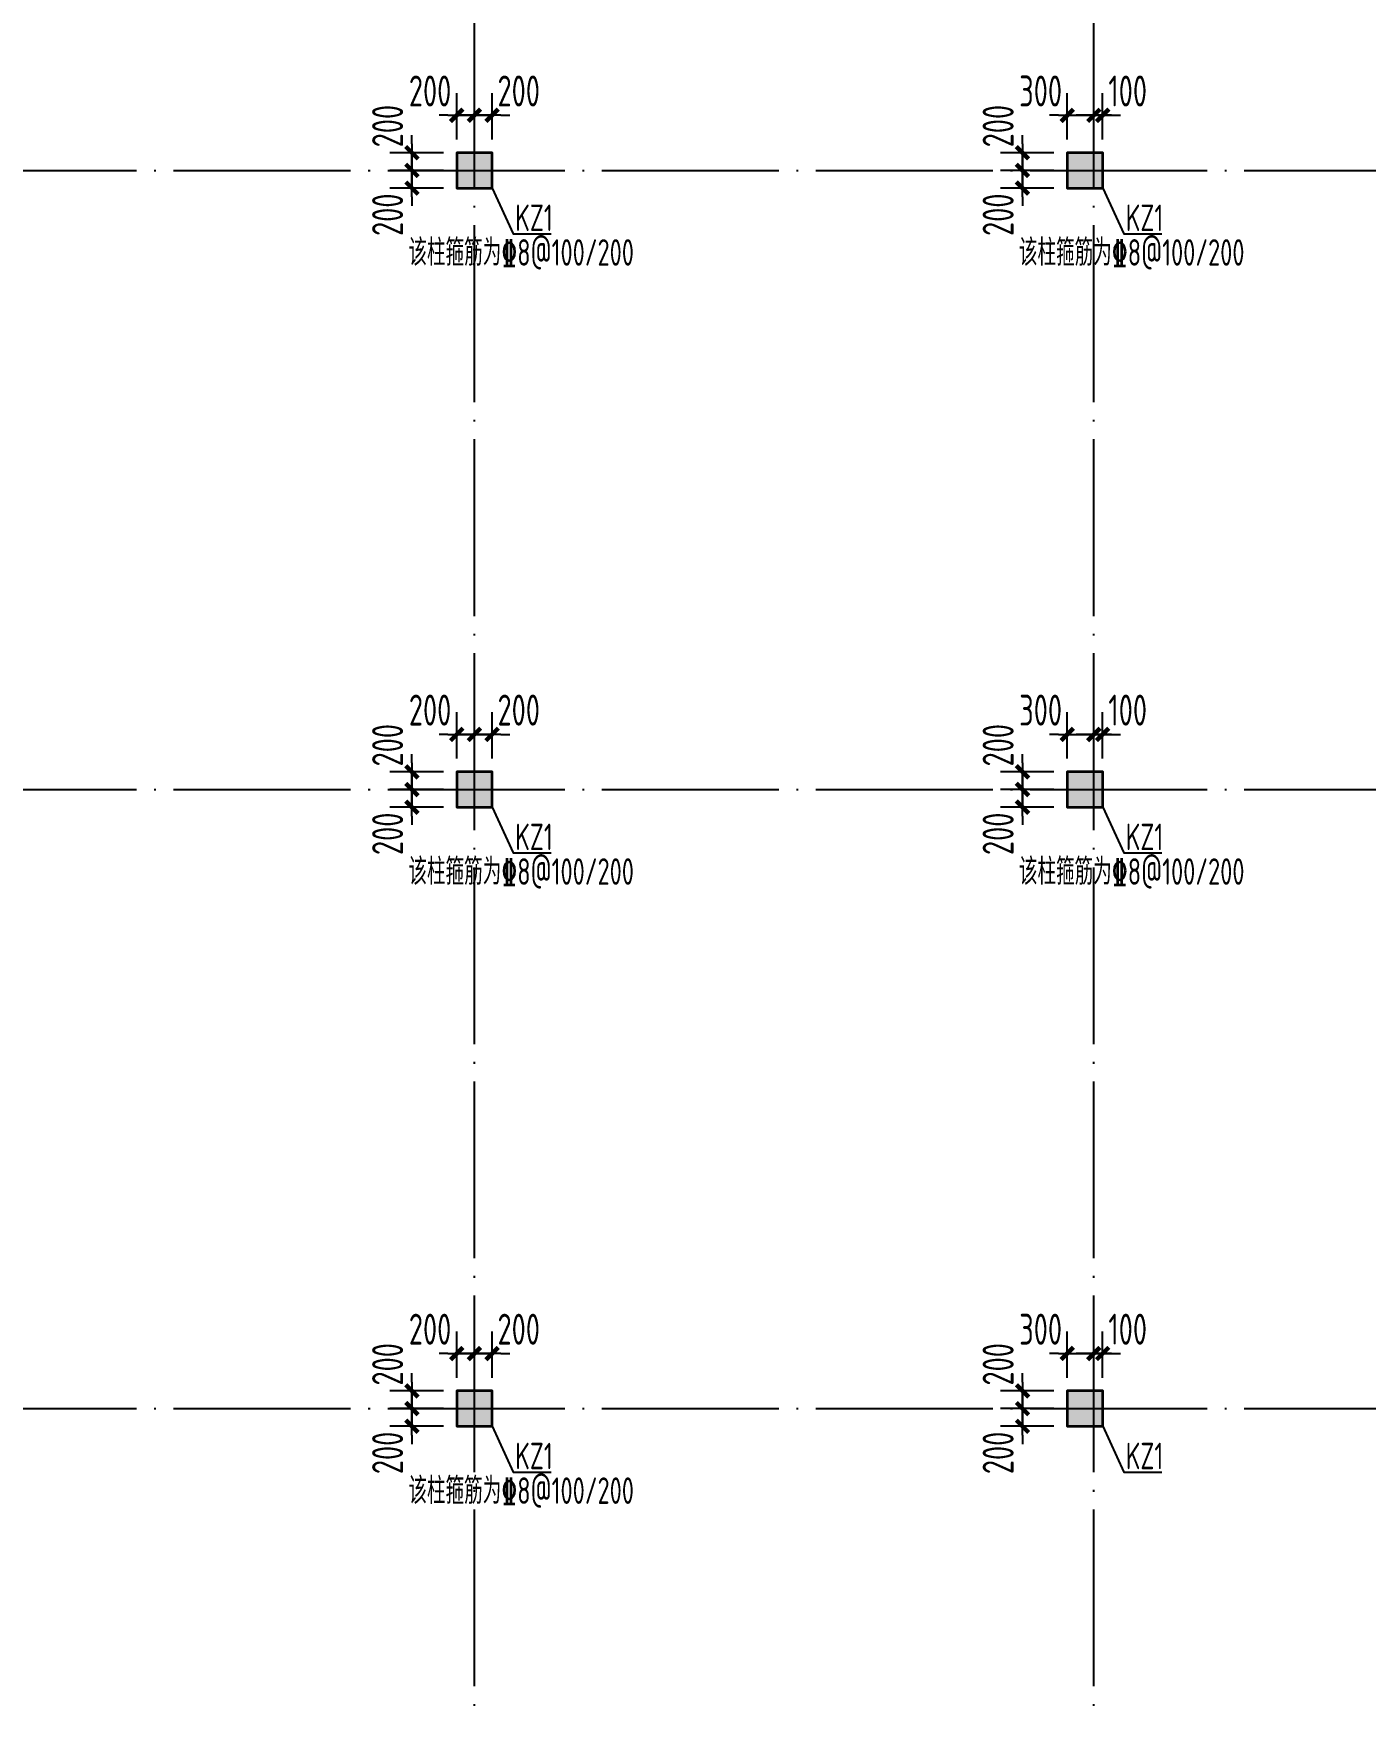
# Model space of a CAD drawing. Extents: x 8243024 to 8945023, y 669070 to 951310.
# Drawn here: x 8446278 to 8461333, y 769180 to 788075 of the extents above; entities that cross this region are included whole.
import ezdxf

# ---------------------------------------------------------------- set-up
doc = ezdxf.new("R2010")
doc.units = 0
doc.header["$LTSCALE"] = 1000
doc.linetypes.add('DOTE', pattern=[2.42, 2, -0.2, 0.02, -0.2])
doc.layers.get('0').update_dxf_attribs({"linetype": 'CONTINUOUS'})
doc.layers.get('Defpoints').update_dxf_attribs({"linetype": 'CONTINUOUS'})
for name, color, linetype in [('DIM', 3, 'CONTINUOUS'), ('DOTE', 1, 'DOTE'), ('PUB_TEXT', 7, 'CONTINUOUS'), ('柱涂实', 54, 'CONTINUOUS')]:
    doc.layers.add(name, color=color, linetype=linetype)
doc.layers.add('柱', color=2, linetype='CONTINUOUS', lineweight=35)
doc.styles.add('HZTXT', font='tssdeng.shx', dxfattribs={"width": 0.75, "bigfont": 'HZTXT.shx'})
doc.styles.add('TSSD_Dimension', font='Tssdeng.shx', dxfattribs={"width": 0.7, "bigfont": 'tssdchn.shx'})
doc.dimstyles.new('TSSD_100_100$0', dxfattribs={"dimtxt": 350, "dimasz": 100, "dimexe": 250, "dimexo": 150, "dimgap": 100, "dimtad": 1, "dimdec": 0, "dimzin": 0, "dimdsep": 46, "dimtxsty": 'TSSD_Dimension', "dimblk": '_TSDBK', "dimblk1": '_TSDBK', "dimblk2": '_TSDBK', "dimsah": 1, "dimcen": 0, "dimclrt": 7, "dimadec": 0, "dimazin": 0, "dimtfac": 1, "dimtdec": 0, "dimtix": 1, "dimtmove": 2, "dimatfit": 3, "dimldrblk": '_TSDBK', "dimfxl": 0, "dimtolj": 1, "dimtzin": 0, "dimarcsym": 0})

# ---------------------------------------------------------------- blocks, each defined once
blk = doc.blocks.new('_TSDBK')
blk.add_line((-1, 0), (1.5, 0))
at = {"const_width": 0.5}
blk.add_lwpolyline([(-0.7, -0.7), (0.7, 0.7)], dxfattribs=at)
blk = doc.blocks.new('*D2206')
at = {"layer": 'Defpoints', "color": 0}
for p in [(8451062, 786726), (8450556, 786526), (8451062, 786526)]:
    blk.add_point(p, dxfattribs=at)
at = {"layer": 'DIM', "color": 0, "lineweight": -2}
for p, q in [((8450556, 786826), (8450556, 786926)), ((8450912, 786726), (8450306, 786726)), ((8450556, 786726), (8450556, 786526)), ((8450912, 786526), (8450306, 786526)), ((8450556, 786426), (8450556, 786326))]:
    blk.add_line(p, q, dxfattribs=at)
at = {"layer": 'DIM', "color": 0, "lineweight": -2, "xscale": 100, "yscale": 100, "zscale": 100}
for p, rotation in [((8450556, 786726), 270), ((8450556, 786526), 90)]:
    blk.add_blockref('_TSDBK', p, dxfattribs=dict(at, rotation=rotation))
at = {"layer": 'DIM', "color": 7, "insert": (8450281, 787027), "char_height": 350, "attachment_point": 5, "rotation": 90, "style": 'TSSD_Dimension'}
blk.add_mtext('\\A1;200', dxfattribs=at)
blk = doc.blocks.new('*D2207')
at = {"layer": 'Defpoints', "color": 0}
for p in [(8451062, 786526), (8450556, 786326), (8451062, 786326)]:
    blk.add_point(p, dxfattribs=at)
at = {"layer": 'DIM', "color": 0, "lineweight": -2}
for p, q in [((8450556, 786626), (8450556, 786726)), ((8450912, 786526), (8450306, 786526)), ((8450556, 786526), (8450556, 786326)), ((8450912, 786326), (8450306, 786326)), ((8450556, 786226), (8450556, 786126))]:
    blk.add_line(p, q, dxfattribs=at)
at = {"layer": 'DIM', "color": 0, "lineweight": -2, "xscale": 100, "yscale": 100, "zscale": 100}
for p, rotation in [((8450556, 786526), 270), ((8450556, 786326), 90)]:
    blk.add_blockref('_TSDBK', p, dxfattribs=dict(at, rotation=rotation))
at = {"layer": 'DIM', "color": 7, "insert": (8450281, 786025), "char_height": 350, "attachment_point": 5, "rotation": 90, "style": 'TSSD_Dimension'}
blk.add_mtext('\\A1;200', dxfattribs=at)
blk = doc.blocks.new('*D2208')
at = {"layer": 'Defpoints', "color": 0}
for p in [(8451462, 787149), (8451262, 786726), (8451462, 786726)]:
    blk.add_point(p, dxfattribs=at)
at = {"layer": 'DIM', "color": 0, "lineweight": -2}
for p, q in [((8451262, 786876), (8451262, 787399)), ((8451462, 786876), (8451462, 787399)), ((8451162, 787149), (8451062, 787149)), ((8451262, 787149), (8451462, 787149)), ((8451562, 787149), (8451662, 787149))]:
    blk.add_line(p, q, dxfattribs=at)
at = {"layer": 'DIM', "color": 0, "lineweight": -2, "xscale": 100, "yscale": 100, "zscale": 100}
blk.add_blockref('_TSDBK', (8451262, 787149), dxfattribs=at)
at = {"layer": 'DIM', "color": 0, "lineweight": -2, "xscale": 100, "yscale": 100, "zscale": 100, "rotation": 180}
blk.add_blockref('_TSDBK', (8451462, 787149), dxfattribs=at)
at = {"layer": 'DIM', "color": 7, "insert": (8451763, 787424), "char_height": 350, "attachment_point": 5, "style": 'TSSD_Dimension'}
blk.add_mtext('\\A1;200', dxfattribs=at)
blk = doc.blocks.new('*D2209')
at = {"layer": 'Defpoints', "color": 0}
for p in [(8451262, 787149), (8451062, 786726), (8451262, 786726)]:
    blk.add_point(p, dxfattribs=at)
at = {"layer": 'DIM', "color": 0, "lineweight": -2}
for p, q in [((8451062, 786876), (8451062, 787399)), ((8451262, 786876), (8451262, 787399)), ((8450962, 787149), (8450862, 787149)), ((8451062, 787149), (8451262, 787149)), ((8451362, 787149), (8451462, 787149))]:
    blk.add_line(p, q, dxfattribs=at)
at = {"layer": 'DIM', "color": 0, "lineweight": -2, "xscale": 100, "yscale": 100, "zscale": 100}
blk.add_blockref('_TSDBK', (8451062, 787149), dxfattribs=at)
at = {"layer": 'DIM', "color": 0, "lineweight": -2, "xscale": 100, "yscale": 100, "zscale": 100, "rotation": 180}
blk.add_blockref('_TSDBK', (8451262, 787149), dxfattribs=at)
at = {"layer": 'DIM', "color": 7, "insert": (8450761, 787424), "char_height": 350, "attachment_point": 5, "style": 'TSSD_Dimension'}
blk.add_mtext('\\A1;200', dxfattribs=at)
blk = doc.blocks.new('*D2210')
at = {"layer": 'Defpoints', "color": 0}
for p in [(8451062, 779726), (8450556, 779526), (8451062, 779526)]:
    blk.add_point(p, dxfattribs=at)
at = {"layer": 'DIM', "color": 0, "lineweight": -2}
for p, q in [((8450556, 779826), (8450556, 779926)), ((8450912, 779726), (8450306, 779726)), ((8450556, 779726), (8450556, 779526)), ((8450912, 779526), (8450306, 779526)), ((8450556, 779426), (8450556, 779326))]:
    blk.add_line(p, q, dxfattribs=at)
at = {"layer": 'DIM', "color": 0, "lineweight": -2, "xscale": 100, "yscale": 100, "zscale": 100}
for p, rotation in [((8450556, 779726), 270), ((8450556, 779526), 90)]:
    blk.add_blockref('_TSDBK', p, dxfattribs=dict(at, rotation=rotation))
at = {"layer": 'DIM', "color": 7, "insert": (8450281, 780027), "char_height": 350, "attachment_point": 5, "rotation": 90, "style": 'TSSD_Dimension'}
blk.add_mtext('\\A1;200', dxfattribs=at)
blk = doc.blocks.new('*D2211')
at = {"layer": 'Defpoints', "color": 0}
for p in [(8451062, 779526), (8450556, 779326), (8451062, 779326)]:
    blk.add_point(p, dxfattribs=at)
at = {"layer": 'DIM', "color": 0, "lineweight": -2}
for p, q in [((8450556, 779626), (8450556, 779726)), ((8450912, 779526), (8450306, 779526)), ((8450556, 779526), (8450556, 779326)), ((8450912, 779326), (8450306, 779326)), ((8450556, 779226), (8450556, 779126))]:
    blk.add_line(p, q, dxfattribs=at)
at = {"layer": 'DIM', "color": 0, "lineweight": -2, "xscale": 100, "yscale": 100, "zscale": 100}
for p, rotation in [((8450556, 779526), 270), ((8450556, 779326), 90)]:
    blk.add_blockref('_TSDBK', p, dxfattribs=dict(at, rotation=rotation))
at = {"layer": 'DIM', "color": 7, "insert": (8450281, 779025), "char_height": 350, "attachment_point": 5, "rotation": 90, "style": 'TSSD_Dimension'}
blk.add_mtext('\\A1;200', dxfattribs=at)
blk = doc.blocks.new('*D2212')
at = {"layer": 'Defpoints', "color": 0}
for p in [(8451462, 780149), (8451262, 779726), (8451462, 779726)]:
    blk.add_point(p, dxfattribs=at)
at = {"layer": 'DIM', "color": 0, "lineweight": -2}
for p, q in [((8451262, 779876), (8451262, 780399)), ((8451462, 779876), (8451462, 780399)), ((8451162, 780149), (8451062, 780149)), ((8451262, 780149), (8451462, 780149)), ((8451562, 780149), (8451662, 780149))]:
    blk.add_line(p, q, dxfattribs=at)
at = {"layer": 'DIM', "color": 0, "lineweight": -2, "xscale": 100, "yscale": 100, "zscale": 100}
blk.add_blockref('_TSDBK', (8451262, 780149), dxfattribs=at)
at = {"layer": 'DIM', "color": 0, "lineweight": -2, "xscale": 100, "yscale": 100, "zscale": 100, "rotation": 180}
blk.add_blockref('_TSDBK', (8451462, 780149), dxfattribs=at)
at = {"layer": 'DIM', "color": 7, "insert": (8451763, 780424), "char_height": 350, "attachment_point": 5, "style": 'TSSD_Dimension'}
blk.add_mtext('\\A1;200', dxfattribs=at)
blk = doc.blocks.new('*D2213')
at = {"layer": 'Defpoints', "color": 0}
for p in [(8451262, 780149), (8451062, 779726), (8451262, 779726)]:
    blk.add_point(p, dxfattribs=at)
at = {"layer": 'DIM', "color": 0, "lineweight": -2}
for p, q in [((8451062, 779876), (8451062, 780399)), ((8451262, 779876), (8451262, 780399)), ((8450962, 780149), (8450862, 780149)), ((8451062, 780149), (8451262, 780149)), ((8451362, 780149), (8451462, 780149))]:
    blk.add_line(p, q, dxfattribs=at)
at = {"layer": 'DIM', "color": 0, "lineweight": -2, "xscale": 100, "yscale": 100, "zscale": 100}
blk.add_blockref('_TSDBK', (8451062, 780149), dxfattribs=at)
at = {"layer": 'DIM', "color": 0, "lineweight": -2, "xscale": 100, "yscale": 100, "zscale": 100, "rotation": 180}
blk.add_blockref('_TSDBK', (8451262, 780149), dxfattribs=at)
at = {"layer": 'DIM', "color": 7, "insert": (8450761, 780424), "char_height": 350, "attachment_point": 5, "style": 'TSSD_Dimension'}
blk.add_mtext('\\A1;200', dxfattribs=at)
blk = doc.blocks.new('*D2214')
at = {"layer": 'Defpoints', "color": 0}
for p in [(8451062, 772726), (8450556, 772526), (8451062, 772526)]:
    blk.add_point(p, dxfattribs=at)
at = {"layer": 'DIM', "color": 0, "lineweight": -2}
for p, q in [((8450556, 772826), (8450556, 772926)), ((8450912, 772726), (8450306, 772726)), ((8450556, 772726), (8450556, 772526)), ((8450912, 772526), (8450306, 772526)), ((8450556, 772426), (8450556, 772326))]:
    blk.add_line(p, q, dxfattribs=at)
at = {"layer": 'DIM', "color": 0, "lineweight": -2, "xscale": 100, "yscale": 100, "zscale": 100}
for p, rotation in [((8450556, 772726), 270), ((8450556, 772526), 90)]:
    blk.add_blockref('_TSDBK', p, dxfattribs=dict(at, rotation=rotation))
at = {"layer": 'DIM', "color": 7, "insert": (8450281, 773027), "char_height": 350, "attachment_point": 5, "rotation": 90, "style": 'TSSD_Dimension'}
blk.add_mtext('\\A1;200', dxfattribs=at)
blk = doc.blocks.new('*D2215')
at = {"layer": 'Defpoints', "color": 0}
for p in [(8451062, 772526), (8450556, 772326), (8451062, 772326)]:
    blk.add_point(p, dxfattribs=at)
at = {"layer": 'DIM', "color": 0, "lineweight": -2}
for p, q in [((8450556, 772626), (8450556, 772726)), ((8450912, 772526), (8450306, 772526)), ((8450556, 772526), (8450556, 772326)), ((8450912, 772326), (8450306, 772326)), ((8450556, 772226), (8450556, 772126))]:
    blk.add_line(p, q, dxfattribs=at)
at = {"layer": 'DIM', "color": 0, "lineweight": -2, "xscale": 100, "yscale": 100, "zscale": 100}
for p, rotation in [((8450556, 772526), 270), ((8450556, 772326), 90)]:
    blk.add_blockref('_TSDBK', p, dxfattribs=dict(at, rotation=rotation))
at = {"layer": 'DIM', "color": 7, "insert": (8450281, 772025), "char_height": 350, "attachment_point": 5, "rotation": 90, "style": 'TSSD_Dimension'}
blk.add_mtext('\\A1;200', dxfattribs=at)
blk = doc.blocks.new('*D2216')
at = {"layer": 'Defpoints', "color": 0}
for p in [(8451462, 773149), (8451262, 772726), (8451462, 772726)]:
    blk.add_point(p, dxfattribs=at)
at = {"layer": 'DIM', "color": 0, "lineweight": -2}
for p, q in [((8451262, 772876), (8451262, 773399)), ((8451462, 772876), (8451462, 773399)), ((8451162, 773149), (8451062, 773149)), ((8451262, 773149), (8451462, 773149)), ((8451562, 773149), (8451662, 773149))]:
    blk.add_line(p, q, dxfattribs=at)
at = {"layer": 'DIM', "color": 0, "lineweight": -2, "xscale": 100, "yscale": 100, "zscale": 100}
blk.add_blockref('_TSDBK', (8451262, 773149), dxfattribs=at)
at = {"layer": 'DIM', "color": 0, "lineweight": -2, "xscale": 100, "yscale": 100, "zscale": 100, "rotation": 180}
blk.add_blockref('_TSDBK', (8451462, 773149), dxfattribs=at)
at = {"layer": 'DIM', "color": 7, "insert": (8451763, 773424), "char_height": 350, "attachment_point": 5, "style": 'TSSD_Dimension'}
blk.add_mtext('\\A1;200', dxfattribs=at)
blk = doc.blocks.new('*D2217')
at = {"layer": 'Defpoints', "color": 0}
for p in [(8451262, 773149), (8451062, 772726), (8451262, 772726)]:
    blk.add_point(p, dxfattribs=at)
at = {"layer": 'DIM', "color": 0, "lineweight": -2}
for p, q in [((8451062, 772876), (8451062, 773399)), ((8451262, 772876), (8451262, 773399)), ((8450962, 773149), (8450862, 773149)), ((8451062, 773149), (8451262, 773149)), ((8451362, 773149), (8451462, 773149))]:
    blk.add_line(p, q, dxfattribs=at)
at = {"layer": 'DIM', "color": 0, "lineweight": -2, "xscale": 100, "yscale": 100, "zscale": 100}
blk.add_blockref('_TSDBK', (8451062, 773149), dxfattribs=at)
at = {"layer": 'DIM', "color": 0, "lineweight": -2, "xscale": 100, "yscale": 100, "zscale": 100, "rotation": 180}
blk.add_blockref('_TSDBK', (8451262, 773149), dxfattribs=at)
at = {"layer": 'DIM', "color": 7, "insert": (8450761, 773424), "char_height": 350, "attachment_point": 5, "style": 'TSSD_Dimension'}
blk.add_mtext('\\A1;200', dxfattribs=at)
blk = doc.blocks.new('*D2230')
at = {"layer": 'Defpoints', "color": 0}
for p in [(8457962, 786726), (8457456, 786526), (8457962, 786526)]:
    blk.add_point(p, dxfattribs=at)
at = {"layer": 'DIM', "color": 0, "lineweight": -2}
for p, q in [((8457456, 786826), (8457456, 786926)), ((8457812, 786726), (8457206, 786726)), ((8457456, 786726), (8457456, 786526)), ((8457812, 786526), (8457206, 786526)), ((8457456, 786426), (8457456, 786326))]:
    blk.add_line(p, q, dxfattribs=at)
at = {"layer": 'DIM', "color": 0, "lineweight": -2, "xscale": 100, "yscale": 100, "zscale": 100}
for p, rotation in [((8457456, 786726), 270), ((8457456, 786526), 90)]:
    blk.add_blockref('_TSDBK', p, dxfattribs=dict(at, rotation=rotation))
at = {"layer": 'DIM', "color": 7, "insert": (8457181, 787027), "char_height": 350, "attachment_point": 5, "rotation": 90, "style": 'TSSD_Dimension'}
blk.add_mtext('\\A1;200', dxfattribs=at)
blk = doc.blocks.new('*D2231')
at = {"layer": 'Defpoints', "color": 0}
for p in [(8457962, 786526), (8457456, 786326), (8457962, 786326)]:
    blk.add_point(p, dxfattribs=at)
at = {"layer": 'DIM', "color": 0, "lineweight": -2}
for p, q in [((8457456, 786626), (8457456, 786726)), ((8457812, 786526), (8457206, 786526)), ((8457456, 786526), (8457456, 786326)), ((8457812, 786326), (8457206, 786326)), ((8457456, 786226), (8457456, 786126))]:
    blk.add_line(p, q, dxfattribs=at)
at = {"layer": 'DIM', "color": 0, "lineweight": -2, "xscale": 100, "yscale": 100, "zscale": 100}
for p, rotation in [((8457456, 786526), 270), ((8457456, 786326), 90)]:
    blk.add_blockref('_TSDBK', p, dxfattribs=dict(at, rotation=rotation))
at = {"layer": 'DIM', "color": 7, "insert": (8457181, 786025), "char_height": 350, "attachment_point": 5, "rotation": 90, "style": 'TSSD_Dimension'}
blk.add_mtext('\\A1;200', dxfattribs=at)
blk = doc.blocks.new('*D2232')
at = {"layer": 'Defpoints', "color": 0}
for p in [(8458362, 787149), (8458262, 786726), (8458362, 786726)]:
    blk.add_point(p, dxfattribs=at)
at = {"layer": 'DIM', "color": 0, "lineweight": -2}
for p, q in [((8458262, 786876), (8458262, 787399)), ((8458362, 786876), (8458362, 787399)), ((8458162, 787149), (8458062, 787149)), ((8458262, 787149), (8458362, 787149)), ((8458462, 787149), (8458562, 787149))]:
    blk.add_line(p, q, dxfattribs=at)
at = {"layer": 'DIM', "color": 0, "lineweight": -2, "xscale": 100, "yscale": 100, "zscale": 100}
blk.add_blockref('_TSDBK', (8458262, 787149), dxfattribs=at)
at = {"layer": 'DIM', "color": 0, "lineweight": -2, "xscale": 100, "yscale": 100, "zscale": 100, "rotation": 180}
blk.add_blockref('_TSDBK', (8458362, 787149), dxfattribs=at)
at = {"layer": 'DIM', "color": 7, "insert": (8458645, 787424), "char_height": 350, "attachment_point": 5, "style": 'TSSD_Dimension'}
blk.add_mtext('\\A1;100', dxfattribs=at)
blk = doc.blocks.new('*D2233')
at = {"layer": 'Defpoints', "color": 0}
for p in [(8458262, 787149), (8457962, 786726), (8458262, 786726)]:
    blk.add_point(p, dxfattribs=at)
at = {"layer": 'DIM', "color": 0, "lineweight": -2}
for p, q in [((8457962, 786876), (8457962, 787399)), ((8458262, 786876), (8458262, 787399)), ((8457862, 787149), (8457762, 787149)), ((8457962, 787149), (8458262, 787149)), ((8458362, 787149), (8458462, 787149))]:
    blk.add_line(p, q, dxfattribs=at)
at = {"layer": 'DIM', "color": 0, "lineweight": -2, "xscale": 100, "yscale": 100, "zscale": 100}
blk.add_blockref('_TSDBK', (8457962, 787149), dxfattribs=at)
at = {"layer": 'DIM', "color": 0, "lineweight": -2, "xscale": 100, "yscale": 100, "zscale": 100, "rotation": 180}
blk.add_blockref('_TSDBK', (8458262, 787149), dxfattribs=at)
at = {"layer": 'DIM', "color": 7, "insert": (8457661, 787424), "char_height": 350, "attachment_point": 5, "style": 'TSSD_Dimension'}
blk.add_mtext('\\A1;300', dxfattribs=at)
blk = doc.blocks.new('*D2246')
at = {"layer": 'Defpoints', "color": 0}
for p in [(8457962, 779726), (8457456, 779526), (8457962, 779526)]:
    blk.add_point(p, dxfattribs=at)
at = {"layer": 'DIM', "color": 0, "lineweight": -2}
for p, q in [((8457456, 779826), (8457456, 779926)), ((8457812, 779726), (8457206, 779726)), ((8457456, 779726), (8457456, 779526)), ((8457812, 779526), (8457206, 779526)), ((8457456, 779426), (8457456, 779326))]:
    blk.add_line(p, q, dxfattribs=at)
at = {"layer": 'DIM', "color": 0, "lineweight": -2, "xscale": 100, "yscale": 100, "zscale": 100}
for p, rotation in [((8457456, 779726), 270), ((8457456, 779526), 90)]:
    blk.add_blockref('_TSDBK', p, dxfattribs=dict(at, rotation=rotation))
at = {"layer": 'DIM', "color": 7, "insert": (8457181, 780027), "char_height": 350, "attachment_point": 5, "rotation": 90, "style": 'TSSD_Dimension'}
blk.add_mtext('\\A1;200', dxfattribs=at)
blk = doc.blocks.new('*D2247')
at = {"layer": 'Defpoints', "color": 0}
for p in [(8457962, 779526), (8457456, 779326), (8457962, 779326)]:
    blk.add_point(p, dxfattribs=at)
at = {"layer": 'DIM', "color": 0, "lineweight": -2}
for p, q in [((8457456, 779626), (8457456, 779726)), ((8457812, 779526), (8457206, 779526)), ((8457456, 779526), (8457456, 779326)), ((8457812, 779326), (8457206, 779326)), ((8457456, 779226), (8457456, 779126))]:
    blk.add_line(p, q, dxfattribs=at)
at = {"layer": 'DIM', "color": 0, "lineweight": -2, "xscale": 100, "yscale": 100, "zscale": 100}
for p, rotation in [((8457456, 779526), 270), ((8457456, 779326), 90)]:
    blk.add_blockref('_TSDBK', p, dxfattribs=dict(at, rotation=rotation))
at = {"layer": 'DIM', "color": 7, "insert": (8457181, 779025), "char_height": 350, "attachment_point": 5, "rotation": 90, "style": 'TSSD_Dimension'}
blk.add_mtext('\\A1;200', dxfattribs=at)
blk = doc.blocks.new('*D2248')
at = {"layer": 'Defpoints', "color": 0}
for p in [(8458362, 780149), (8458262, 779726), (8458362, 779726)]:
    blk.add_point(p, dxfattribs=at)
at = {"layer": 'DIM', "color": 0, "lineweight": -2}
for p, q in [((8458262, 779876), (8458262, 780399)), ((8458362, 779876), (8458362, 780399)), ((8458162, 780149), (8458062, 780149)), ((8458262, 780149), (8458362, 780149)), ((8458462, 780149), (8458562, 780149))]:
    blk.add_line(p, q, dxfattribs=at)
at = {"layer": 'DIM', "color": 0, "lineweight": -2, "xscale": 100, "yscale": 100, "zscale": 100}
blk.add_blockref('_TSDBK', (8458262, 780149), dxfattribs=at)
at = {"layer": 'DIM', "color": 0, "lineweight": -2, "xscale": 100, "yscale": 100, "zscale": 100, "rotation": 180}
blk.add_blockref('_TSDBK', (8458362, 780149), dxfattribs=at)
at = {"layer": 'DIM', "color": 7, "insert": (8458645, 780424), "char_height": 350, "attachment_point": 5, "style": 'TSSD_Dimension'}
blk.add_mtext('\\A1;100', dxfattribs=at)
blk = doc.blocks.new('*D2249')
at = {"layer": 'Defpoints', "color": 0}
for p in [(8458262, 780149), (8457962, 779726), (8458262, 779726)]:
    blk.add_point(p, dxfattribs=at)
at = {"layer": 'DIM', "color": 0, "lineweight": -2}
for p, q in [((8457962, 779876), (8457962, 780399)), ((8458262, 779876), (8458262, 780399)), ((8457862, 780149), (8457762, 780149)), ((8457962, 780149), (8458262, 780149)), ((8458362, 780149), (8458462, 780149))]:
    blk.add_line(p, q, dxfattribs=at)
at = {"layer": 'DIM', "color": 0, "lineweight": -2, "xscale": 100, "yscale": 100, "zscale": 100}
blk.add_blockref('_TSDBK', (8457962, 780149), dxfattribs=at)
at = {"layer": 'DIM', "color": 0, "lineweight": -2, "xscale": 100, "yscale": 100, "zscale": 100, "rotation": 180}
blk.add_blockref('_TSDBK', (8458262, 780149), dxfattribs=at)
at = {"layer": 'DIM', "color": 7, "insert": (8457661, 780424), "char_height": 350, "attachment_point": 5, "style": 'TSSD_Dimension'}
blk.add_mtext('\\A1;300', dxfattribs=at)
blk = doc.blocks.new('*D2250')
at = {"layer": 'Defpoints', "color": 0}
for p in [(8457962, 772726), (8457456, 772526), (8457962, 772526)]:
    blk.add_point(p, dxfattribs=at)
at = {"layer": 'DIM', "color": 0, "lineweight": -2}
for p, q in [((8457456, 772826), (8457456, 772926)), ((8457812, 772726), (8457206, 772726)), ((8457456, 772726), (8457456, 772526)), ((8457812, 772526), (8457206, 772526)), ((8457456, 772426), (8457456, 772326))]:
    blk.add_line(p, q, dxfattribs=at)
at = {"layer": 'DIM', "color": 0, "lineweight": -2, "xscale": 100, "yscale": 100, "zscale": 100}
for p, rotation in [((8457456, 772726), 270), ((8457456, 772526), 90)]:
    blk.add_blockref('_TSDBK', p, dxfattribs=dict(at, rotation=rotation))
at = {"layer": 'DIM', "color": 7, "insert": (8457181, 773027), "char_height": 350, "attachment_point": 5, "rotation": 90, "style": 'TSSD_Dimension'}
blk.add_mtext('\\A1;200', dxfattribs=at)
blk = doc.blocks.new('*D2251')
at = {"layer": 'Defpoints', "color": 0}
for p in [(8457962, 772526), (8457456, 772326), (8457962, 772326)]:
    blk.add_point(p, dxfattribs=at)
at = {"layer": 'DIM', "color": 0, "lineweight": -2}
for p, q in [((8457456, 772626), (8457456, 772726)), ((8457812, 772526), (8457206, 772526)), ((8457456, 772526), (8457456, 772326)), ((8457812, 772326), (8457206, 772326)), ((8457456, 772226), (8457456, 772126))]:
    blk.add_line(p, q, dxfattribs=at)
at = {"layer": 'DIM', "color": 0, "lineweight": -2, "xscale": 100, "yscale": 100, "zscale": 100}
for p, rotation in [((8457456, 772526), 270), ((8457456, 772326), 90)]:
    blk.add_blockref('_TSDBK', p, dxfattribs=dict(at, rotation=rotation))
at = {"layer": 'DIM', "color": 7, "insert": (8457181, 772025), "char_height": 350, "attachment_point": 5, "rotation": 90, "style": 'TSSD_Dimension'}
blk.add_mtext('\\A1;200', dxfattribs=at)
blk = doc.blocks.new('*D2252')
at = {"layer": 'Defpoints', "color": 0}
for p in [(8458362, 773149), (8458262, 772726), (8458362, 772726)]:
    blk.add_point(p, dxfattribs=at)
at = {"layer": 'DIM', "color": 0, "lineweight": -2}
for p, q in [((8458262, 772876), (8458262, 773399)), ((8458362, 772876), (8458362, 773399)), ((8458162, 773149), (8458062, 773149)), ((8458262, 773149), (8458362, 773149)), ((8458462, 773149), (8458562, 773149))]:
    blk.add_line(p, q, dxfattribs=at)
at = {"layer": 'DIM', "color": 0, "lineweight": -2, "xscale": 100, "yscale": 100, "zscale": 100}
blk.add_blockref('_TSDBK', (8458262, 773149), dxfattribs=at)
at = {"layer": 'DIM', "color": 0, "lineweight": -2, "xscale": 100, "yscale": 100, "zscale": 100, "rotation": 180}
blk.add_blockref('_TSDBK', (8458362, 773149), dxfattribs=at)
at = {"layer": 'DIM', "color": 7, "insert": (8458645, 773424), "char_height": 350, "attachment_point": 5, "style": 'TSSD_Dimension'}
blk.add_mtext('\\A1;100', dxfattribs=at)
blk = doc.blocks.new('*D2253')
at = {"layer": 'Defpoints', "color": 0}
for p in [(8458262, 773149), (8457962, 772726), (8458262, 772726)]:
    blk.add_point(p, dxfattribs=at)
at = {"layer": 'DIM', "color": 0, "lineweight": -2}
for p, q in [((8457962, 772876), (8457962, 773399)), ((8458262, 772876), (8458262, 773399)), ((8457862, 773149), (8457762, 773149)), ((8457962, 773149), (8458262, 773149)), ((8458362, 773149), (8458462, 773149))]:
    blk.add_line(p, q, dxfattribs=at)
at = {"layer": 'DIM', "color": 0, "lineweight": -2, "xscale": 100, "yscale": 100, "zscale": 100}
blk.add_blockref('_TSDBK', (8457962, 773149), dxfattribs=at)
at = {"layer": 'DIM', "color": 0, "lineweight": -2, "xscale": 100, "yscale": 100, "zscale": 100, "rotation": 180}
blk.add_blockref('_TSDBK', (8458262, 773149), dxfattribs=at)
at = {"layer": 'DIM', "color": 7, "insert": (8457661, 773424), "char_height": 350, "attachment_point": 5, "style": 'TSSD_Dimension'}
blk.add_mtext('\\A1;300', dxfattribs=at)

msp = doc.modelspace()

# ---------------------------------------------------------------- hatches: boundary and pattern name
at = {"layer": '柱涂实'}
for points in [[(8451462.3, 786326.2), (8451462.3, 786726.2), (8451062.3, 786726.2), (8451062.3, 786326.2)], [(8458362.3, 786326.2), (8458362.3, 786726.2), (8457962.3, 786726.2), (8457962.3, 786326.2)], [(8451462.3, 779326.2), (8451462.3, 779726.2), (8451062.3, 779726.2), (8451062.3, 779326.2)], [(8458362.3, 779326.2), (8458362.3, 779726.2), (8457962.3, 779726.2), (8457962.3, 779326.2)], [(8451462.3, 772326.2), (8451462.3, 772726.2), (8451062.3, 772726.2), (8451062.3, 772326.2)], [(8458362.3, 772326.2), (8458362.3, 772726.2), (8457962.3, 772726.2), (8457962.3, 772326.2)]]:
    msp.add_hatch(color=256, dxfattribs=at).paths.add_polyline_path(points)

# ---------------------------------------------------------------- linework, layer by layer
at = {"layer": 'DOTE'}
for p, q in [((8451262.3, 750026.2), (8451262.3, 795026.2)), ((8458262.3, 750026.2), (8458262.3, 795026.2)), ((8435762.3, 786526.2), (8566062.3, 786526.2)), ((8435762.3, 779526.2), (8566062.3, 779526.2)), ((8435762.3, 772526.2), (8566062.3, 772526.2))]:
    msp.add_line(p, q, dxfattribs=at)
at = {"layer": 'PUB_TEXT', "color": 7}
for points in [[(8451462.3, 786326.2), (8451701.7, 785808.4), (8452130.4, 785808.4)], [(8458362.3, 786326.2), (8458601.7, 785808.4), (8459030.4, 785808.4)], [(8451462.3, 779326.2), (8451701.7, 778808.4), (8452130.4, 778808.4)], [(8458362.3, 779326.2), (8458601.7, 778808.4), (8459030.4, 778808.4)], [(8451462.3, 772326.2), (8451701.7, 771808.4), (8452130.4, 771808.4)], [(8458362.3, 772326.2), (8458601.7, 771808.4), (8459030.4, 771808.4)]]:
    msp.add_lwpolyline(points, dxfattribs=at)
at = {"layer": '柱'}
for points in [[(8451462.3, 786326.2), (8451462.3, 786726.2), (8451062.3, 786726.2), (8451062.3, 786326.2)], [(8458362.3, 786326.2), (8458362.3, 786726.2), (8457962.3, 786726.2), (8457962.3, 786326.2)], [(8451462.3, 779326.2), (8451462.3, 779726.2), (8451062.3, 779726.2), (8451062.3, 779326.2)], [(8458362.3, 779326.2), (8458362.3, 779726.2), (8457962.3, 779726.2), (8457962.3, 779326.2)], [(8451462.3, 772326.2), (8451462.3, 772726.2), (8451062.3, 772726.2), (8451062.3, 772326.2)], [(8458362.3, 772326.2), (8458362.3, 772726.2), (8457962.3, 772726.2), (8457962.3, 772326.2)]]:
    msp.add_lwpolyline(points, close=True, dxfattribs=at)
at = {"layer": '柱涂实', "linetype": 'Continuous'}
for points in [[(8451462.3, 786326.2), (8451462.3, 786726.2), (8451062.3, 786726.2), (8451062.3, 786326.2)], [(8458362.3, 786326.2), (8458362.3, 786726.2), (8457962.3, 786726.2), (8457962.3, 786326.2)], [(8451462.3, 779326.2), (8451462.3, 779726.2), (8451062.3, 779726.2), (8451062.3, 779326.2)], [(8458362.3, 779326.2), (8458362.3, 779726.2), (8457962.3, 779726.2), (8457962.3, 779326.2)], [(8451462.3, 772326.2), (8451462.3, 772726.2), (8451062.3, 772726.2), (8451062.3, 772326.2)], [(8458362.3, 772326.2), (8458362.3, 772726.2), (8457962.3, 772726.2), (8457962.3, 772326.2)]]:
    msp.add_lwpolyline(points, close=True, dxfattribs=at)

# ---------------------------------------------------------------- texts
at = {"layer": 'PUB_TEXT', "color": 6, "style": 'HZTXT', "width": 0.7}
for s, p in [('KZ1', (8451723.3, 785840.4)), ('KZ1', (8458623.3, 785840.4)), ('该柱箍筋为%%1328@100/200', (8450515.7, 785448.8)), ('该柱箍筋为%%1328@100/200', (8457415.7, 785448.8)), ('KZ1', (8451723.3, 778840.4)), ('KZ1', (8458623.3, 778840.4)), ('该柱箍筋为%%1328@100/200', (8450515.7, 778448.8)), ('该柱箍筋为%%1328@100/200', (8457415.7, 778448.8)), ('KZ1', (8451723.3, 771840.4)), ('KZ1', (8458623.3, 771840.4)), ('该柱箍筋为%%1328@100/200', (8450515.7, 771448.8))]:
    msp.add_text(s, height=300, dxfattribs=at).set_placement(p)

# ---------------------------------------------------------------- dimensions: what is measured, and where the dimension line sits
at = {"layer": 'DIM'}
for base, p1, p2, picture, middle in [((8451262.3, 787149), (8451062.3, 786726.2), (8451262.3, 786726.2), '*D2209', (8450761.2, 787424)), ((8451462.3, 787149), (8451262.3, 786726.2), (8451462.3, 786726.2), '*D2208', (8451763.4, 787424)), ((8458262.3, 787149), (8457962.3, 786726.2), (8458262.3, 786726.2), '*D2233', (8457661.2, 787424)), ((8458362.3, 787149), (8458262.3, 786726.2), (8458362.3, 786726.2), '*D2232', (8458644.5, 787424)), ((8451262.3, 780149), (8451062.3, 779726.2), (8451262.3, 779726.2), '*D2213', (8450761.2, 780424)), ((8451462.3, 780149), (8451262.3, 779726.2), (8451462.3, 779726.2), '*D2212', (8451763.4, 780424)), ((8458262.3, 780149), (8457962.3, 779726.2), (8458262.3, 779726.2), '*D2249', (8457661.2, 780424)), ((8458362.3, 780149), (8458262.3, 779726.2), (8458362.3, 779726.2), '*D2248', (8458644.5, 780424)), ((8451262.3, 773149), (8451062.3, 772726.2), (8451262.3, 772726.2), '*D2217', (8450761.2, 773424)), ((8451462.3, 773149), (8451262.3, 772726.2), (8451462.3, 772726.2), '*D2216', (8451763.4, 773424)), ((8458262.3, 773149), (8457962.3, 772726.2), (8458262.3, 772726.2), '*D2253', (8457661.2, 773424)), ((8458362.3, 773149), (8458262.3, 772726.2), (8458362.3, 772726.2), '*D2252', (8458644.5, 773424))]:
    dim = msp.add_linear_dim(base=base, p1=p1, p2=p2, dimstyle='TSSD_100_100$0', dxfattribs=at)
    dim.commit()
    dim.dimension.update_dxf_attribs({"geometry": picture, "text_midpoint": middle, "dimtype": 160})
for base, p1, p2, picture, middle in [((8450556.2, 786526.2), (8451062.3, 786726.2), (8451062.3, 786526.2), '*D2206', (8450281.2, 787027.3)), ((8457456.2, 786526.2), (8457962.3, 786726.2), (8457962.3, 786526.2), '*D2230', (8457181.2, 787027.3)), ((8450556.2, 786326.2), (8451062.3, 786526.2), (8451062.3, 786326.2), '*D2207', (8450281.2, 786025.1)), ((8457456.2, 786326.2), (8457962.3, 786526.2), (8457962.3, 786326.2), '*D2231', (8457181.2, 786025.1)), ((8450556.2, 779526.2), (8451062.3, 779726.2), (8451062.3, 779526.2), '*D2210', (8450281.2, 780027.3)), ((8457456.2, 779526.2), (8457962.3, 779726.2), (8457962.3, 779526.2), '*D2246', (8457181.2, 780027.3)), ((8450556.2, 779326.2), (8451062.3, 779526.2), (8451062.3, 779326.2), '*D2211', (8450281.2, 779025.1)), ((8457456.2, 779326.2), (8457962.3, 779526.2), (8457962.3, 779326.2), '*D2247', (8457181.2, 779025.1)), ((8450556.2, 772526.2), (8451062.3, 772726.2), (8451062.3, 772526.2), '*D2214', (8450281.2, 773027.3)), ((8457456.2, 772526.2), (8457962.3, 772726.2), (8457962.3, 772526.2), '*D2250', (8457181.2, 773027.3)), ((8450556.2, 772326.2), (8451062.3, 772526.2), (8451062.3, 772326.2), '*D2215', (8450281.2, 772025.1)), ((8457456.2, 772326.2), (8457962.3, 772526.2), (8457962.3, 772326.2), '*D2251', (8457181.2, 772025.1))]:
    dim = msp.add_linear_dim(base=base, p1=p1, p2=p2, angle=90, dimstyle='TSSD_100_100$0', dxfattribs=at)
    dim.commit()
    dim.dimension.update_dxf_attribs({"geometry": picture, "text_midpoint": middle, "dimtype": 160})

doc.saveas('drawing.dxf')
